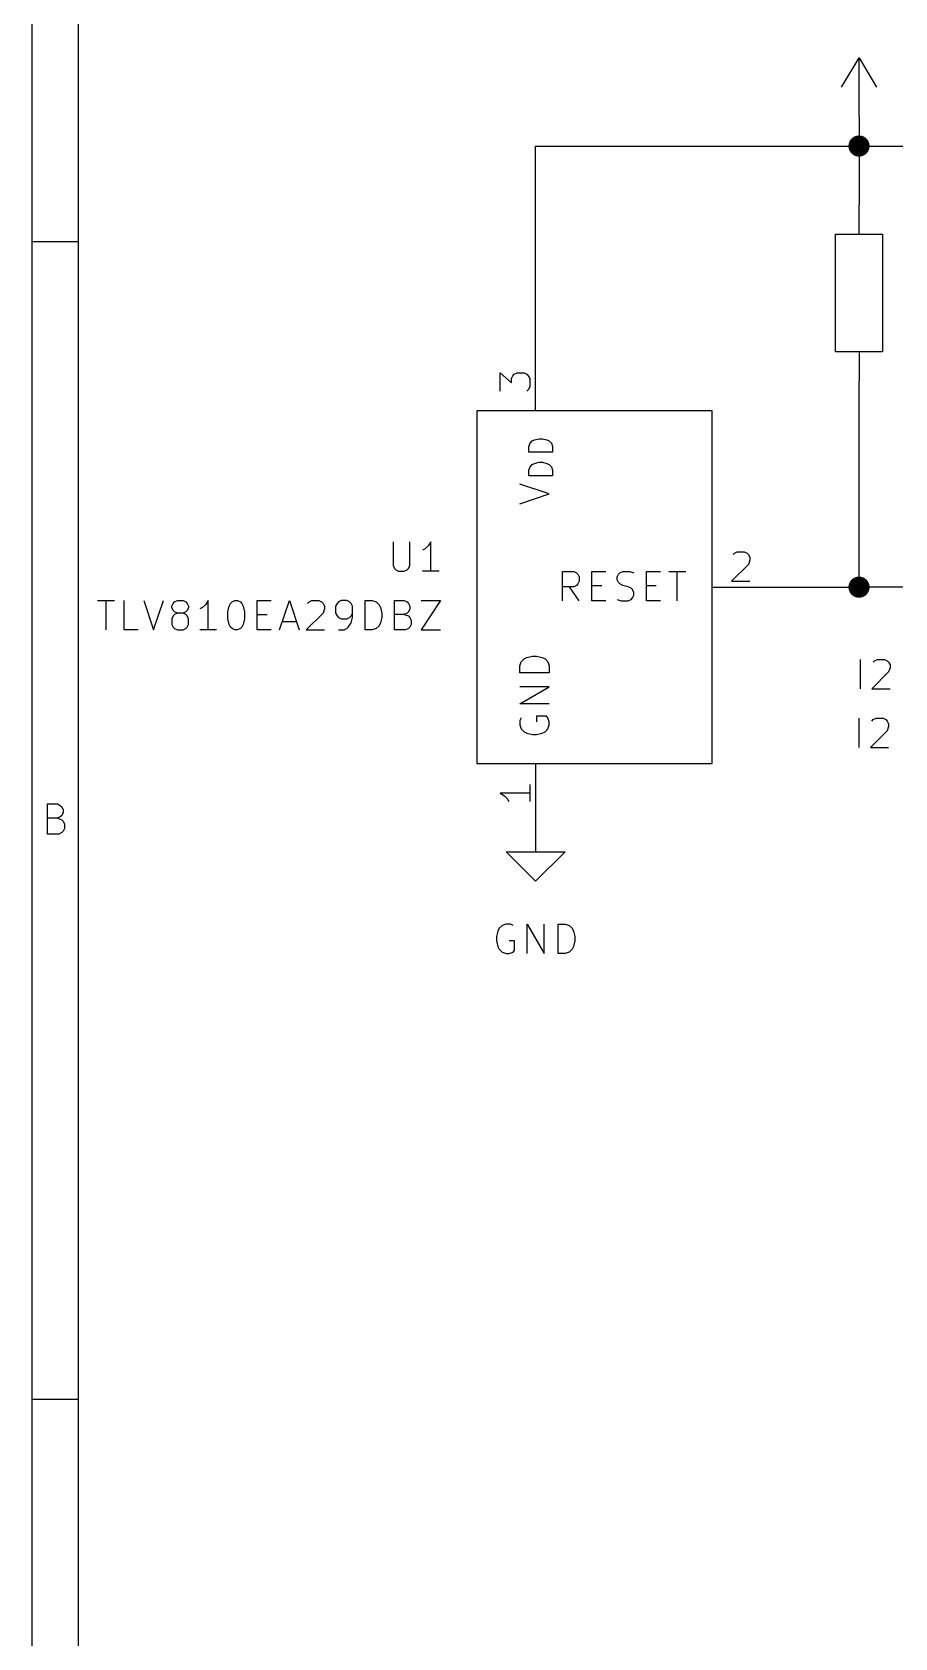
# Model space of a CAD drawing. Extents: x 0.4 to 11.3, y -7.9 to -0.4.
# Drawn here: x 0.394 to 1.861, y -4.736 to -2.006 of the extents above; entities that cross this region are included whole.
import ezdxf

# ---------------------------------------------------------------- set-up
doc = ezdxf.new("R2010")
doc.units = 0
doc.header["$MEASUREMENT"] = 0
for name, color, linetype in [('BROWN2', 54, 'CONTINUOUS'), ('CYAN2', 4, 'CONTINUOUS'), ('GREEN3', 91, 'CONTINUOUS'), ('LYELLOW', 51, 'CONTINUOUS'), ('RED2', 1, 'CONTINUOUS'), ('RED3', 11, 'CONTINUOUS')]:
    doc.layers.add(name, color=color, linetype=linetype)

msp = doc.modelspace()

# ---------------------------------------------------------------- linework, layer by layer
at = {"layer": 'BROWN2', "linetype": 'CONTINUOUS'}
for p, q in [((1.8027, -3.1228), (1.8027, -3.0728)), ((1.8241, -3.0776), (1.8265, -3.0752)), ((1.8265, -3.0752), (1.8312, -3.0728)), ((1.8312, -3.0728), (1.8432, -3.0728)), ((1.8432, -3.0728), (1.8479, -3.0752)), ((1.8479, -3.0752), (1.8503, -3.0776)), ((1.8503, -3.0776), (1.8527, -3.0823)), ((1.8527, -3.0823), (1.8527, -3.0871)), ((1.8503, -3.0942), (1.8217, -3.1228)), ((1.8527, -3.0871), (1.8503, -3.0942)), ((1.8217, -3.1228), (1.8527, -3.1228)), ((1.8003, -3.2228), (1.8003, -3.1728)), ((1.8217, -3.1776), (1.8241, -3.1752)), ((1.8241, -3.1752), (1.8289, -3.1728)), ((1.8289, -3.1728), (1.8408, -3.1728)), ((1.8408, -3.1728), (1.8455, -3.1752)), ((1.8455, -3.1752), (1.8479, -3.1776)), ((1.8479, -3.1776), (1.8503, -3.1823)), ((1.8503, -3.1871), (1.8479, -3.1942)), ((1.8503, -3.1823), (1.8503, -3.1871)), ((1.8479, -3.1942), (1.8193, -3.2228)), ((1.8193, -3.2228), (1.8503, -3.2228))]:
    msp.add_line(p, q, dxfattribs=at)
at = {"layer": 'CYAN2', "linetype": 'CONTINUOUS'}
for p, q in [((1.2406, -2.7052), (1.2444, -2.7014)), ((1.2406, -2.7052), (1.2444, -2.7014)), ((1.2444, -2.7014), (1.2482, -2.6995)), ((1.2444, -2.7014), (1.2482, -2.6995)), ((1.2482, -2.6995), (1.2558, -2.6976)), ((1.2482, -2.6995), (1.2558, -2.6976)), ((1.2558, -2.6976), (1.2615, -2.6976)), ((1.2558, -2.6976), (1.2615, -2.6976)), ((1.2615, -2.6976), (1.2691, -2.6995)), ((1.2615, -2.6976), (1.2691, -2.6995)), ((1.2691, -2.6995), (1.2729, -2.7014)), ((1.2691, -2.6995), (1.2729, -2.7014)), ((1.2729, -2.7014), (1.2768, -2.7052)), ((1.2729, -2.7014), (1.2768, -2.7052)), ((1.2387, -2.7109), (1.2406, -2.7052)), ((1.2387, -2.7109), (1.2406, -2.7052)), ((1.2387, -2.7205), (1.2387, -2.7109)), ((1.2387, -2.7205), (1.2387, -2.7109)), ((1.2787, -2.7205), (1.2387, -2.7205)), ((1.2787, -2.7205), (1.2387, -2.7205)), ((1.2768, -2.7052), (1.2787, -2.7109)), ((1.2768, -2.7052), (1.2787, -2.7109)), ((1.2787, -2.7109), (1.2787, -2.7205)), ((1.2787, -2.7109), (1.2787, -2.7205)), ((1.2387, -2.7509), (1.2406, -2.7452)), ((1.2387, -2.7509), (1.2406, -2.7452)), ((1.2387, -2.7605), (1.2387, -2.7509)), ((1.2387, -2.7605), (1.2387, -2.7509)), ((1.2406, -2.7452), (1.2444, -2.7414)), ((1.2406, -2.7452), (1.2444, -2.7414)), ((1.2444, -2.7414), (1.2482, -2.7395)), ((1.2444, -2.7414), (1.2482, -2.7395)), ((1.2482, -2.7395), (1.2558, -2.7376)), ((1.2482, -2.7395), (1.2558, -2.7376)), ((1.2558, -2.7376), (1.2615, -2.7376)), ((1.2558, -2.7376), (1.2615, -2.7376)), ((1.2615, -2.7376), (1.2691, -2.7395)), ((1.2615, -2.7376), (1.2691, -2.7395)), ((1.2691, -2.7395), (1.2729, -2.7414)), ((1.2691, -2.7395), (1.2729, -2.7414)), ((1.2729, -2.7414), (1.2768, -2.7452)), ((1.2729, -2.7414), (1.2768, -2.7452)), ((1.2768, -2.7452), (1.2787, -2.7509)), ((1.2768, -2.7452), (1.2787, -2.7509)), ((1.2787, -2.7509), (1.2787, -2.7605)), ((1.2787, -2.7509), (1.2787, -2.7605)), ((1.2731, -2.7914), (1.2231, -2.7748)), ((1.2731, -2.7914), (1.2231, -2.7748)), ((1.2787, -2.7605), (1.2387, -2.7605)), ((1.2787, -2.7605), (1.2387, -2.7605)), ((1.2231, -2.8081), (1.2731, -2.7914)), ((1.2231, -2.8081), (1.2731, -2.7914)), ((1.0075, -2.8728), (1.0075, -2.9133)), ((1.0075, -2.8728), (1.0075, -2.9133)), ((1.0361, -2.9133), (1.0361, -2.8728)), ((1.0361, -2.9133), (1.0361, -2.8728)), ((1.0623, -2.8847), (1.0575, -2.8871)), ((1.0623, -2.8847), (1.0575, -2.8871)), ((1.0671, -2.8799), (1.0623, -2.8847)), ((1.0671, -2.8799), (1.0623, -2.8847)), ((1.0718, -2.8728), (1.0671, -2.8799)), ((1.0718, -2.8728), (1.0671, -2.8799)), ((1.0718, -2.9228), (1.0718, -2.8728)), ((1.0718, -2.9228), (1.0718, -2.8728)), ((1.0075, -2.9133), (1.0099, -2.918)), ((1.0075, -2.9133), (1.0099, -2.918)), ((1.0099, -2.918), (1.0123, -2.9204)), ((1.0099, -2.918), (1.0123, -2.9204)), ((1.0123, -2.9204), (1.017, -2.9228)), ((1.0123, -2.9204), (1.017, -2.9228)), ((1.0266, -2.9228), (1.0313, -2.9204)), ((1.0266, -2.9228), (1.0313, -2.9204)), ((1.0313, -2.9204), (1.0337, -2.918)), ((1.0313, -2.9204), (1.0337, -2.918)), ((1.0337, -2.918), (1.0361, -2.9133)), ((1.0337, -2.918), (1.0361, -2.9133)), ((1.017, -2.9228), (1.0266, -2.9228)), ((1.017, -2.9228), (1.0266, -2.9228)), ((1.0861, -2.9228), (1.0575, -2.9228)), ((1.0861, -2.9228), (1.0575, -2.9228)), ((1.2957, -2.9731), (1.2957, -2.9231)), ((1.2957, -2.9231), (1.3148, -2.9231)), ((1.2957, -2.9731), (1.2957, -2.9231)), ((1.2957, -2.9231), (1.3148, -2.9231)), ((1.3148, -2.9231), (1.3195, -2.9255)), ((1.3148, -2.9231), (1.3195, -2.9255)), ((1.3195, -2.9469), (1.3148, -2.9493)), ((1.3195, -2.9469), (1.3148, -2.9493)), ((1.3195, -2.9255), (1.3219, -2.9279)), ((1.3195, -2.9255), (1.3219, -2.9279)), ((1.3219, -2.9446), (1.3195, -2.9469)), ((1.3219, -2.9446), (1.3195, -2.9469)), ((1.3219, -2.9279), (1.3243, -2.9327)), ((1.3219, -2.9279), (1.3243, -2.9327)), ((1.3243, -2.9398), (1.3219, -2.9446)), ((1.3243, -2.9398), (1.3219, -2.9446)), ((1.3243, -2.9327), (1.3243, -2.9398)), ((1.3243, -2.9327), (1.3243, -2.9398)), ((1.3457, -2.9731), (1.3457, -2.9231)), ((1.3457, -2.9231), (1.3695, -2.9231)), ((1.3457, -2.9731), (1.3457, -2.9231)), ((1.3457, -2.9231), (1.3695, -2.9231)), ((1.3457, -2.9469), (1.3624, -2.9469)), ((1.3457, -2.9469), (1.3624, -2.9469)), ((1.3886, -2.9327), (1.391, -2.9279)), ((1.3886, -2.9327), (1.391, -2.9279)), ((1.3886, -2.9374), (1.3886, -2.9327)), ((1.3886, -2.9374), (1.3886, -2.9327)), ((1.391, -2.9422), (1.3886, -2.9374)), ((1.391, -2.9422), (1.3886, -2.9374)), ((1.391, -2.9279), (1.3933, -2.9255)), ((1.391, -2.9279), (1.3933, -2.9255)), ((1.3933, -2.9446), (1.391, -2.9422)), ((1.3933, -2.9446), (1.391, -2.9422)), ((1.3933, -2.9255), (1.3981, -2.9231)), ((1.3933, -2.9255), (1.3981, -2.9231)), ((1.3981, -2.9469), (1.3933, -2.9446)), ((1.3981, -2.9469), (1.3933, -2.9446)), ((1.3981, -2.9231), (1.41, -2.9231)), ((1.3981, -2.9231), (1.41, -2.9231)), ((1.4076, -2.9493), (1.3981, -2.9469)), ((1.4076, -2.9493), (1.3981, -2.9469)), ((1.41, -2.9231), (1.4171, -2.9255)), ((1.41, -2.9231), (1.4171, -2.9255)), ((1.4386, -2.9731), (1.4386, -2.9231)), ((1.4386, -2.9231), (1.4624, -2.9231)), ((1.4386, -2.9731), (1.4386, -2.9231)), ((1.4386, -2.9231), (1.4624, -2.9231)), ((1.4386, -2.9469), (1.4552, -2.9469)), ((1.4386, -2.9469), (1.4552, -2.9469)), ((1.4767, -2.9231), (1.5052, -2.9231)), ((1.4767, -2.9231), (1.5052, -2.9231)), ((1.491, -2.9731), (1.491, -2.9231)), ((1.491, -2.9731), (1.491, -2.9231)), ((0.5051, -2.9728), (0.5337, -2.9728)), ((0.5051, -2.9728), (0.5337, -2.9728)), ((0.5194, -3.0228), (0.5194, -2.9728)), ((0.5194, -3.0228), (0.5194, -2.9728)), ((0.5504, -3.0228), (0.5504, -2.9728)), ((0.5504, -3.0228), (0.5504, -2.9728)), ((0.5837, -2.9728), (0.6004, -3.0228)), ((0.5837, -2.9728), (0.6004, -3.0228)), ((0.6004, -3.0228), (0.6171, -2.9728)), ((0.6004, -3.0228), (0.6171, -2.9728)), ((0.6337, -2.9776), (0.6361, -2.9752)), ((0.6337, -2.9776), (0.6361, -2.9752)), ((0.6361, -2.9752), (0.6409, -2.9728)), ((0.6361, -2.9752), (0.6409, -2.9728)), ((0.6409, -2.9728), (0.6504, -2.9728)), ((0.6409, -2.9728), (0.6504, -2.9728)), ((0.6504, -2.9728), (0.6551, -2.9752)), ((0.6504, -2.9728), (0.6551, -2.9752)), ((0.6551, -2.9752), (0.6575, -2.9776)), ((0.6551, -2.9752), (0.6575, -2.9776)), ((0.6932, -2.9728), (0.6885, -2.9799)), ((0.6932, -2.9728), (0.6885, -2.9799)), ((0.6932, -3.0228), (0.6932, -2.9728)), ((0.6932, -3.0228), (0.6932, -2.9728)), ((0.7313, -2.9776), (0.7337, -2.9752)), ((0.7313, -2.9776), (0.7337, -2.9752)), ((0.7337, -2.9752), (0.7385, -2.9728)), ((0.7337, -2.9752), (0.7385, -2.9728)), ((0.7385, -2.9728), (0.7432, -2.9728)), ((0.7385, -2.9728), (0.7432, -2.9728)), ((0.7432, -2.9728), (0.748, -2.9752)), ((0.7432, -2.9728), (0.748, -2.9752)), ((0.748, -2.9752), (0.7504, -2.9776)), ((0.748, -2.9752), (0.7504, -2.9776)), ((0.7766, -3.0228), (0.7766, -2.9728)), ((0.7766, -2.9728), (0.8004, -2.9728)), ((0.7766, -3.0228), (0.7766, -2.9728)), ((0.7766, -2.9728), (0.8004, -2.9728)), ((0.8147, -3.0228), (0.8313, -2.9728)), ((0.8147, -3.0228), (0.8313, -2.9728)), ((0.8313, -2.9728), (0.848, -3.0228)), ((0.8313, -2.9728), (0.848, -3.0228)), ((0.8623, -2.9776), (0.8647, -2.9752)), ((0.8623, -2.9776), (0.8647, -2.9752)), ((0.8647, -2.9752), (0.8694, -2.9728)), ((0.8647, -2.9752), (0.8694, -2.9728)), ((0.8694, -2.9728), (0.8813, -2.9728)), ((0.8694, -2.9728), (0.8813, -2.9728)), ((0.8813, -2.9728), (0.8861, -2.9752)), ((0.8813, -2.9728), (0.8861, -2.9752)), ((0.8861, -2.9752), (0.8885, -2.9776)), ((0.8861, -2.9752), (0.8885, -2.9776)), ((0.9147, -2.9752), (0.9123, -2.9776)), ((0.9147, -2.9752), (0.9123, -2.9776)), ((0.9194, -2.9728), (0.9147, -2.9752)), ((0.9194, -2.9728), (0.9147, -2.9752)), ((0.929, -2.9728), (0.9194, -2.9728)), ((0.929, -2.9728), (0.9194, -2.9728)), ((0.9337, -2.9752), (0.929, -2.9728)), ((0.9337, -2.9752), (0.929, -2.9728)), ((0.9361, -2.9776), (0.9337, -2.9752)), ((0.9361, -2.9776), (0.9337, -2.9752)), ((0.9599, -3.0228), (0.9599, -2.9728)), ((0.9599, -2.9728), (0.9718, -2.9728)), ((0.9599, -3.0228), (0.9599, -2.9728)), ((0.9599, -2.9728), (0.9718, -2.9728)), ((0.9718, -2.9728), (0.979, -2.9752)), ((0.9718, -2.9728), (0.979, -2.9752)), ((0.979, -2.9752), (0.9837, -2.9799)), ((0.979, -2.9752), (0.9837, -2.9799)), ((1.0099, -3.0228), (1.0099, -2.9728)), ((1.0099, -2.9728), (1.0266, -2.9728)), ((1.0099, -3.0228), (1.0099, -2.9728)), ((1.0099, -2.9728), (1.0266, -2.9728)), ((1.0266, -2.9728), (1.0313, -2.9752)), ((1.0266, -2.9728), (1.0313, -2.9752)), ((1.0313, -2.9752), (1.0337, -2.9776)), ((1.0313, -2.9752), (1.0337, -2.9776)), ((1.0551, -2.9728), (1.0885, -2.9728)), ((1.0885, -2.9728), (1.0551, -3.0228)), ((1.0551, -2.9728), (1.0885, -2.9728)), ((1.0885, -2.9728), (1.0551, -3.0228)), ((1.3148, -2.9493), (1.2957, -2.9493)), ((1.3148, -2.9493), (1.2957, -2.9493)), ((1.3243, -2.9731), (1.3076, -2.9493)), ((1.3243, -2.9731), (1.3076, -2.9493)), ((1.3695, -2.9731), (1.3457, -2.9731)), ((1.3695, -2.9731), (1.3457, -2.9731)), ((1.3886, -2.9708), (1.3957, -2.9731)), ((1.3886, -2.9708), (1.3957, -2.9731)), ((1.3957, -2.9731), (1.4076, -2.9731)), ((1.3957, -2.9731), (1.4076, -2.9731)), ((1.4124, -2.9517), (1.4076, -2.9493)), ((1.4124, -2.9517), (1.4076, -2.9493)), ((1.4076, -2.9731), (1.4124, -2.9708)), ((1.4076, -2.9731), (1.4124, -2.9708)), ((1.4148, -2.9541), (1.4124, -2.9517)), ((1.4148, -2.9541), (1.4124, -2.9517)), ((1.4124, -2.9708), (1.4148, -2.9684)), ((1.4124, -2.9708), (1.4148, -2.9684)), ((1.4171, -2.9588), (1.4148, -2.9541)), ((1.4171, -2.9588), (1.4148, -2.9541)), ((1.4148, -2.9684), (1.4171, -2.9636)), ((1.4148, -2.9684), (1.4171, -2.9636)), ((1.4171, -2.9636), (1.4171, -2.9588)), ((1.4171, -2.9636), (1.4171, -2.9588)), ((1.4624, -2.9731), (1.4386, -2.9731)), ((1.4624, -2.9731), (1.4386, -2.9731)), ((0.6313, -2.9823), (0.6337, -2.9776)), ((0.6313, -2.9823), (0.6337, -2.9776)), ((0.6313, -2.9847), (0.6313, -2.9823)), ((0.6313, -2.9847), (0.6313, -2.9823)), ((0.6337, -2.9895), (0.6313, -2.9847)), ((0.6337, -2.9895), (0.6313, -2.9847)), ((0.6337, -2.999), (0.6313, -3.0038)), ((0.6337, -2.999), (0.6313, -3.0038)), ((0.6361, -2.9918), (0.6337, -2.9895)), ((0.6361, -2.9918), (0.6337, -2.9895)), ((0.6361, -2.9966), (0.6337, -2.999)), ((0.6361, -2.9966), (0.6337, -2.999)), ((0.6409, -2.9942), (0.6361, -2.9918)), ((0.6409, -2.9942), (0.6361, -2.9918)), ((0.6409, -2.9942), (0.6361, -2.9966)), ((0.6409, -2.9942), (0.6361, -2.9966)), ((0.6504, -2.9942), (0.6409, -2.9942)), ((0.6504, -2.9942), (0.6409, -2.9942)), ((0.6551, -2.9918), (0.6504, -2.9942)), ((0.6551, -2.9918), (0.6504, -2.9942)), ((0.6551, -2.9966), (0.6504, -2.9942)), ((0.6551, -2.9966), (0.6504, -2.9942)), ((0.6575, -2.9895), (0.6551, -2.9918)), ((0.6575, -2.9895), (0.6551, -2.9918)), ((0.6575, -2.999), (0.6551, -2.9966)), ((0.6575, -2.999), (0.6551, -2.9966)), ((0.6575, -2.9776), (0.6599, -2.9823)), ((0.6575, -2.9776), (0.6599, -2.9823)), ((0.6599, -2.9847), (0.6575, -2.9895)), ((0.6599, -2.9847), (0.6575, -2.9895)), ((0.6599, -3.0038), (0.6575, -2.999)), ((0.6599, -3.0038), (0.6575, -2.999)), ((0.6599, -2.9823), (0.6599, -2.9847)), ((0.6599, -2.9823), (0.6599, -2.9847)), ((0.6837, -2.9847), (0.679, -2.9871)), ((0.6837, -2.9847), (0.679, -2.9871)), ((0.6885, -2.9799), (0.6837, -2.9847)), ((0.6885, -2.9799), (0.6837, -2.9847)), ((0.7266, -2.9918), (0.729, -2.9823)), ((0.7266, -2.9918), (0.729, -2.9823)), ((0.7266, -3.0038), (0.7266, -2.9918)), ((0.7266, -3.0038), (0.7266, -2.9918)), ((0.729, -2.9823), (0.7313, -2.9776)), ((0.729, -2.9823), (0.7313, -2.9776)), ((0.7504, -2.9776), (0.7528, -2.9823)), ((0.7504, -2.9776), (0.7528, -2.9823)), ((0.7528, -2.9823), (0.7551, -2.9918)), ((0.7528, -2.9823), (0.7551, -2.9918)), ((0.7551, -2.9918), (0.7551, -3.0038)), ((0.7551, -2.9918), (0.7551, -3.0038)), ((0.7766, -2.9966), (0.7932, -2.9966)), ((0.7766, -2.9966), (0.7932, -2.9966)), ((0.8885, -2.9942), (0.8599, -3.0228)), ((0.8885, -2.9942), (0.8599, -3.0228)), ((0.8885, -2.9776), (0.8909, -2.9823)), ((0.8885, -2.9776), (0.8909, -2.9823)), ((0.8909, -2.9871), (0.8885, -2.9942)), ((0.8909, -2.9871), (0.8885, -2.9942)), ((0.8909, -2.9823), (0.8909, -2.9871)), ((0.8909, -2.9823), (0.8909, -2.9871)), ((0.9123, -2.9776), (0.9099, -2.9823)), ((0.9123, -2.9776), (0.9099, -2.9823)), ((0.9099, -2.9823), (0.9099, -2.9942)), ((0.9099, -2.9823), (0.9099, -2.9942)), ((0.9099, -2.9942), (0.9123, -2.999)), ((0.9099, -2.9942), (0.9123, -2.999)), ((0.9123, -2.999), (0.9147, -3.0014)), ((0.9123, -2.999), (0.9147, -3.0014)), ((0.9147, -3.0014), (0.9194, -3.0038)), ((0.9147, -3.0014), (0.9194, -3.0038)), ((0.929, -3.0038), (0.9337, -3.0014)), ((0.929, -3.0038), (0.9337, -3.0014)), ((0.9337, -3.0014), (0.9361, -2.999)), ((0.9337, -3.0014), (0.9361, -2.999)), ((0.9385, -2.9823), (0.9361, -2.9776)), ((0.9385, -2.9823), (0.9361, -2.9776)), ((0.9361, -2.999), (0.9385, -2.9942)), ((0.9361, -2.999), (0.9385, -2.9942)), ((0.9361, -3.0109), (0.9385, -3.0014)), ((0.9361, -3.0109), (0.9385, -3.0014)), ((0.9385, -3.0014), (0.9385, -2.9823)), ((0.9385, -3.0014), (0.9385, -2.9823)), ((0.9837, -2.9799), (0.9861, -2.9847)), ((0.9837, -2.9799), (0.9861, -2.9847)), ((0.9861, -2.9847), (0.9885, -2.9942)), ((0.9861, -2.9847), (0.9885, -2.9942)), ((0.9885, -3.0014), (0.9861, -3.0109)), ((0.9885, -3.0014), (0.9861, -3.0109)), ((0.9885, -2.9942), (0.9885, -3.0014)), ((0.9885, -2.9942), (0.9885, -3.0014)), ((1.0266, -2.9966), (1.0099, -2.9966)), ((1.0266, -2.9966), (1.0099, -2.9966)), ((1.0313, -2.9942), (1.0266, -2.9966)), ((1.0313, -2.9942), (1.0266, -2.9966)), ((1.0266, -2.9966), (1.0337, -2.999)), ((1.0266, -2.9966), (1.0337, -2.999)), ((1.0337, -2.9918), (1.0313, -2.9942)), ((1.0337, -2.9918), (1.0313, -2.9942)), ((1.0337, -2.9776), (1.0361, -2.9823)), ((1.0337, -2.9776), (1.0361, -2.9823)), ((1.0361, -2.9871), (1.0337, -2.9918)), ((1.0361, -2.9871), (1.0337, -2.9918)), ((1.0337, -2.999), (1.0361, -3.0014)), ((1.0337, -2.999), (1.0361, -3.0014)), ((1.0361, -2.9823), (1.0361, -2.9871)), ((1.0361, -2.9823), (1.0361, -2.9871)), ((1.0361, -3.0014), (1.0385, -3.0061)), ((1.0361, -3.0014), (1.0385, -3.0061)), ((0.5742, -3.0228), (0.5504, -3.0228)), ((0.5742, -3.0228), (0.5504, -3.0228)), ((0.6313, -3.0038), (0.6313, -3.0133)), ((0.6313, -3.0038), (0.6313, -3.0133)), ((0.6313, -3.0133), (0.6337, -3.018)), ((0.6313, -3.0133), (0.6337, -3.018)), ((0.6337, -3.018), (0.6361, -3.0204)), ((0.6337, -3.018), (0.6361, -3.0204)), ((0.6361, -3.0204), (0.6409, -3.0228)), ((0.6361, -3.0204), (0.6409, -3.0228)), ((0.6409, -3.0228), (0.6504, -3.0228)), ((0.6409, -3.0228), (0.6504, -3.0228)), ((0.6504, -3.0228), (0.6551, -3.0204)), ((0.6504, -3.0228), (0.6551, -3.0204)), ((0.6551, -3.0204), (0.6575, -3.018)), ((0.6551, -3.0204), (0.6575, -3.018)), ((0.6575, -3.018), (0.6599, -3.0133)), ((0.6575, -3.018), (0.6599, -3.0133)), ((0.6599, -3.0133), (0.6599, -3.0038)), ((0.6599, -3.0133), (0.6599, -3.0038)), ((0.7075, -3.0228), (0.679, -3.0228)), ((0.7075, -3.0228), (0.679, -3.0228)), ((0.729, -3.0133), (0.7266, -3.0038)), ((0.729, -3.0133), (0.7266, -3.0038)), ((0.7313, -3.018), (0.729, -3.0133)), ((0.7313, -3.018), (0.729, -3.0133)), ((0.7337, -3.0204), (0.7313, -3.018)), ((0.7337, -3.0204), (0.7313, -3.018)), ((0.7385, -3.0228), (0.7337, -3.0204)), ((0.7385, -3.0228), (0.7337, -3.0204)), ((0.7432, -3.0228), (0.7385, -3.0228)), ((0.7432, -3.0228), (0.7385, -3.0228)), ((0.748, -3.0204), (0.7432, -3.0228)), ((0.748, -3.0204), (0.7432, -3.0228)), ((0.7504, -3.018), (0.748, -3.0204)), ((0.7504, -3.018), (0.748, -3.0204)), ((0.7528, -3.0133), (0.7504, -3.018)), ((0.7528, -3.0133), (0.7504, -3.018)), ((0.7551, -3.0038), (0.7528, -3.0133)), ((0.7551, -3.0038), (0.7528, -3.0133)), ((0.8004, -3.0228), (0.7766, -3.0228)), ((0.8004, -3.0228), (0.7766, -3.0228)), ((0.8194, -3.0085), (0.8432, -3.0085)), ((0.8194, -3.0085), (0.8432, -3.0085)), ((0.8599, -3.0228), (0.8909, -3.0228)), ((0.8599, -3.0228), (0.8909, -3.0228)), ((0.9147, -3.0228), (0.9242, -3.0228)), ((0.9147, -3.0228), (0.9242, -3.0228)), ((0.9194, -3.0038), (0.929, -3.0038)), ((0.9194, -3.0038), (0.929, -3.0038)), ((0.9242, -3.0228), (0.929, -3.0204)), ((0.9242, -3.0228), (0.929, -3.0204)), ((0.929, -3.0204), (0.9313, -3.018)), ((0.929, -3.0204), (0.9313, -3.018)), ((0.9313, -3.018), (0.9361, -3.0109)), ((0.9313, -3.018), (0.9361, -3.0109)), ((0.9718, -3.0228), (0.9599, -3.0228)), ((0.9718, -3.0228), (0.9599, -3.0228)), ((0.979, -3.0204), (0.9718, -3.0228)), ((0.979, -3.0204), (0.9718, -3.0228)), ((0.9837, -3.0157), (0.979, -3.0204)), ((0.9837, -3.0157), (0.979, -3.0204)), ((0.9861, -3.0109), (0.9837, -3.0157)), ((0.9861, -3.0109), (0.9837, -3.0157)), ((1.029, -3.0228), (1.0099, -3.0228)), ((1.029, -3.0228), (1.0099, -3.0228)), ((1.0337, -3.0204), (1.029, -3.0228)), ((1.0337, -3.0204), (1.029, -3.0228)), ((1.0361, -3.018), (1.0337, -3.0204)), ((1.0361, -3.018), (1.0337, -3.0204)), ((1.0385, -3.0133), (1.0361, -3.018)), ((1.0385, -3.0133), (1.0361, -3.018)), ((1.0385, -3.0061), (1.0385, -3.0133)), ((1.0385, -3.0061), (1.0385, -3.0133)), ((1.0551, -3.0228), (1.0885, -3.0228)), ((1.0551, -3.0228), (1.0885, -3.0228)), ((1.2231, -3.0838), (1.2255, -3.0767)), ((1.2231, -3.0838), (1.2255, -3.0767)), ((1.2231, -3.0957), (1.2231, -3.0838)), ((1.2231, -3.0957), (1.2231, -3.0838)), ((1.2255, -3.0767), (1.2303, -3.0719)), ((1.2255, -3.0767), (1.2303, -3.0719)), ((1.2303, -3.0719), (1.235, -3.0695)), ((1.2303, -3.0719), (1.235, -3.0695)), ((1.235, -3.0695), (1.2446, -3.0671)), ((1.235, -3.0695), (1.2446, -3.0671)), ((1.2446, -3.0671), (1.2517, -3.0671)), ((1.2446, -3.0671), (1.2517, -3.0671)), ((1.2517, -3.0671), (1.2612, -3.0695)), ((1.2517, -3.0671), (1.2612, -3.0695)), ((1.2612, -3.0695), (1.266, -3.0719)), ((1.2612, -3.0695), (1.266, -3.0719)), ((1.266, -3.0719), (1.2708, -3.0767)), ((1.266, -3.0719), (1.2708, -3.0767)), ((1.2708, -3.0767), (1.2731, -3.0838)), ((1.2708, -3.0767), (1.2731, -3.0838)), ((1.2731, -3.0838), (1.2731, -3.0957)), ((1.2731, -3.0838), (1.2731, -3.0957)), ((1.2731, -3.0957), (1.2231, -3.0957)), ((1.2731, -3.0957), (1.2231, -3.0957)), ((1.2231, -3.1481), (1.2731, -3.1195)), ((1.2731, -3.1195), (1.2231, -3.1195)), ((1.2231, -3.1481), (1.2731, -3.1195)), ((1.2731, -3.1195), (1.2231, -3.1195)), ((1.2731, -3.1481), (1.2231, -3.1481)), ((1.2731, -3.1481), (1.2231, -3.1481)), ((1.2255, -3.1719), (1.2231, -3.1767)), ((1.2255, -3.1719), (1.2231, -3.1767)), ((1.2231, -3.1767), (1.2231, -3.1838)), ((1.2231, -3.1767), (1.2231, -3.1838)), ((1.2231, -3.1838), (1.2255, -3.1909)), ((1.2231, -3.1838), (1.2255, -3.1909)), ((1.2255, -3.1909), (1.2303, -3.1957)), ((1.2255, -3.1909), (1.2303, -3.1957)), ((1.2684, -3.1695), (1.2517, -3.1695)), ((1.2517, -3.1695), (1.2517, -3.179)), ((1.2684, -3.1695), (1.2517, -3.1695)), ((1.2517, -3.1695), (1.2517, -3.179)), ((1.266, -3.1957), (1.2708, -3.1909)), ((1.266, -3.1957), (1.2708, -3.1909)), ((1.2708, -3.1719), (1.2684, -3.1695)), ((1.2708, -3.1719), (1.2684, -3.1695)), ((1.2731, -3.179), (1.2708, -3.1719)), ((1.2731, -3.179), (1.2708, -3.1719)), ((1.2708, -3.1909), (1.2731, -3.1838)), ((1.2708, -3.1909), (1.2731, -3.1838)), ((1.2731, -3.1838), (1.2731, -3.179)), ((1.2731, -3.1838), (1.2731, -3.179)), ((1.2303, -3.1957), (1.235, -3.1981)), ((1.2303, -3.1957), (1.235, -3.1981)), ((1.235, -3.1981), (1.2446, -3.2005)), ((1.235, -3.1981), (1.2446, -3.2005)), ((1.2446, -3.2005), (1.2517, -3.2005)), ((1.2446, -3.2005), (1.2517, -3.2005)), ((1.2517, -3.2005), (1.2612, -3.1981)), ((1.2517, -3.2005), (1.2612, -3.1981)), ((1.2612, -3.1981), (1.266, -3.1957)), ((1.2612, -3.1981), (1.266, -3.1957)), ((1.1857, -3.5347), (1.1833, -3.5442)), ((1.1857, -3.5347), (1.1833, -3.5442)), ((1.1833, -3.5442), (1.1833, -3.5514)), ((1.1833, -3.5442), (1.1833, -3.5514)), ((1.1881, -3.5299), (1.1857, -3.5347)), ((1.1881, -3.5299), (1.1857, -3.5347)), ((1.1929, -3.5252), (1.1881, -3.5299)), ((1.1929, -3.5252), (1.1881, -3.5299)), ((1.2, -3.5228), (1.1929, -3.5252)), ((1.2, -3.5228), (1.1929, -3.5252)), ((1.2071, -3.5228), (1.2, -3.5228)), ((1.2071, -3.5228), (1.2, -3.5228)), ((1.2119, -3.5252), (1.2071, -3.5228)), ((1.2119, -3.5252), (1.2071, -3.5228)), ((1.2357, -3.5728), (1.2357, -3.5228)), ((1.2357, -3.5228), (1.2643, -3.5728)), ((1.2357, -3.5728), (1.2357, -3.5228)), ((1.2357, -3.5228), (1.2643, -3.5728)), ((1.2643, -3.5728), (1.2643, -3.5228)), ((1.2643, -3.5728), (1.2643, -3.5228)), ((1.2881, -3.5728), (1.2881, -3.5228)), ((1.2881, -3.5228), (1.3, -3.5228)), ((1.2881, -3.5728), (1.2881, -3.5228)), ((1.2881, -3.5228), (1.3, -3.5228)), ((1.3, -3.5228), (1.3071, -3.5252)), ((1.3, -3.5228), (1.3071, -3.5252)), ((1.3071, -3.5252), (1.3119, -3.5299)), ((1.3071, -3.5252), (1.3119, -3.5299)), ((1.3119, -3.5299), (1.3143, -3.5347)), ((1.3119, -3.5299), (1.3143, -3.5347)), ((1.3143, -3.5347), (1.3167, -3.5442)), ((1.3143, -3.5347), (1.3167, -3.5442)), ((1.3167, -3.5442), (1.3167, -3.5514)), ((1.3167, -3.5442), (1.3167, -3.5514)), ((1.1833, -3.5514), (1.1857, -3.5609)), ((1.1833, -3.5514), (1.1857, -3.5609)), ((1.1857, -3.5609), (1.1881, -3.5657)), ((1.1857, -3.5609), (1.1881, -3.5657)), ((1.1881, -3.5657), (1.1929, -3.5704)), ((1.1881, -3.5657), (1.1929, -3.5704)), ((1.1929, -3.5704), (1.2, -3.5728)), ((1.1929, -3.5704), (1.2, -3.5728)), ((1.2, -3.5728), (1.2048, -3.5728)), ((1.2, -3.5728), (1.2048, -3.5728)), ((1.2143, -3.5514), (1.2048, -3.5514)), ((1.2143, -3.5514), (1.2048, -3.5514)), ((1.2048, -3.5728), (1.2119, -3.5704)), ((1.2048, -3.5728), (1.2119, -3.5704)), ((1.2119, -3.5704), (1.2143, -3.568)), ((1.2119, -3.5704), (1.2143, -3.568)), ((1.2143, -3.568), (1.2143, -3.5514)), ((1.2143, -3.568), (1.2143, -3.5514)), ((1.3, -3.5728), (1.2881, -3.5728)), ((1.3, -3.5728), (1.2881, -3.5728)), ((1.3071, -3.5704), (1.3, -3.5728)), ((1.3071, -3.5704), (1.3, -3.5728)), ((1.3119, -3.5657), (1.3071, -3.5704)), ((1.3119, -3.5657), (1.3071, -3.5704)), ((1.3143, -3.5609), (1.3119, -3.5657)), ((1.3143, -3.5609), (1.3119, -3.5657)), ((1.3167, -3.5514), (1.3143, -3.5609)), ((1.3167, -3.5514), (1.3143, -3.5609))]:
    msp.add_line(p, q, dxfattribs=at)
at = {"layer": 'GREEN3', "linetype": 'CONTINUOUS'}
for p, q in [((1.8, -2.15), (1.8, -2.2)), ((1.25, -2.2), (1.8, -2.2)), ((1.25, -2.55), (1.25, -2.2)), ((1.8, -2.2), (3.2, -2.2)), ((1.8, -2.2), (1.8, -2.3)), ((1.8, -2.95), (1.8, -2.6)), ((1.65, -2.95), (1.8, -2.95)), ((2.15, -2.95), (1.8, -2.95))]:
    msp.add_line(p, q, dxfattribs=at)
at = {"layer": 'GREEN3', "const_width": 0.018}
for points in [[(1.791, -2.2, 1), (1.809, -2.2, 1)], [(1.791, -2.95, 1), (1.809, -2.95, 1)]]:
    msp.add_lwpolyline(points, format="xyb", close=True, dxfattribs=at)
at = {"layer": 'LYELLOW', "linetype": 'CONTINUOUS'}
for p, q in [((1.15, -2.65), (1.15, -3.25)), ((1.55, -2.65), (1.15, -2.65)), ((1.55, -3.25), (1.55, -2.65)), ((1.15, -3.25), (1.55, -3.25))]:
    msp.add_line(p, q, dxfattribs=at)
at = {"layer": 'RED2', "linetype": 'CONTINUOUS'}
for p, q in [((0.3937, -7.8743), (0.3937, -0.3937)), ((0.4724, -7.7956), (0.4724, -0.4724)), ((1.77, -2.1), (1.8, -2.05)), ((1.8, -2.15), (1.8, -2.05)), ((1.8, -2.05), (1.83, -2.1)), ((1.8, -2.35), (1.8, -2.3)), ((0.3937, -2.3622), (0.4724, -2.3622)), ((1.76, -2.55), (1.76, -2.35)), ((1.76, -2.35), (1.84, -2.35)), ((1.84, -2.35), (1.84, -2.55)), ((1.25, -2.65), (1.25, -2.55)), ((1.25, -2.65), (1.25, -2.55)), ((1.84, -2.55), (1.76, -2.55)), ((1.8, -2.55), (1.8, -2.6)), ((1.15, -2.65), (1.15, -3.25)), ((1.55, -2.65), (1.15, -2.65)), ((1.55, -3.25), (1.55, -2.65)), ((1.55, -2.95), (1.65, -2.95)), ((1.55, -2.95), (1.65, -2.95)), ((1.15, -3.25), (1.55, -3.25)), ((1.25, -3.25), (1.25, -3.35)), ((1.25, -3.25), (1.25, -3.35)), ((0.4197, -3.3698), (0.4197, -3.3186)), ((0.4197, -3.3186), (0.4367, -3.3186)), ((0.4367, -3.3186), (0.4416, -3.3211)), ((0.4416, -3.3211), (0.444, -3.3235)), ((0.444, -3.3235), (0.4465, -3.3284)), ((0.4465, -3.3284), (0.4465, -3.3333)), ((0.4367, -3.343), (0.4197, -3.343)), ((0.4416, -3.3406), (0.4367, -3.343)), ((0.4367, -3.343), (0.444, -3.3455)), ((0.444, -3.3381), (0.4416, -3.3406)), ((0.4465, -3.3333), (0.444, -3.3381)), ((0.444, -3.3455), (0.4465, -3.3479)), ((0.4465, -3.3479), (0.4489, -3.3528)), ((0.4489, -3.3528), (0.4489, -3.3601)), ((1.25, -3.35), (1.25, -3.4)), ((0.4392, -3.3698), (0.4197, -3.3698)), ((0.444, -3.3674), (0.4392, -3.3698)), ((0.4465, -3.365), (0.444, -3.3674)), ((0.4489, -3.3601), (0.4465, -3.365)), ((1.25, -3.45), (1.2, -3.4)), ((1.2, -3.4), (1.25, -3.4)), ((1.25, -3.4), (1.3, -3.4)), ((1.3, -3.4), (1.25, -3.45)), ((0.3937, -4.3307), (0.4724, -4.3307))]:
    msp.add_line(p, q, dxfattribs=at)
at = {"layer": 'RED3', "linetype": 'CONTINUOUS'}
for p, q in [((1.1899, -2.6167), (1.1899, -2.5857)), ((1.1899, -2.5857), (1.2089, -2.6024)), ((1.1899, -2.6167), (1.1899, -2.5857)), ((1.1899, -2.5857), (1.2089, -2.6024)), ((1.2089, -2.5952), (1.2113, -2.5905)), ((1.2089, -2.5952), (1.2113, -2.5905)), ((1.2113, -2.5905), (1.2137, -2.5881)), ((1.2113, -2.5905), (1.2137, -2.5881)), ((1.2137, -2.5881), (1.2184, -2.5857)), ((1.2137, -2.5881), (1.2184, -2.5857)), ((1.2184, -2.5857), (1.2304, -2.5857)), ((1.2184, -2.5857), (1.2304, -2.5857)), ((1.2304, -2.5857), (1.2351, -2.5881)), ((1.2304, -2.5857), (1.2351, -2.5881)), ((1.2351, -2.5881), (1.2375, -2.5905)), ((1.2351, -2.5881), (1.2375, -2.5905)), ((1.2375, -2.5905), (1.2399, -2.5952)), ((1.2375, -2.5905), (1.2399, -2.5952)), ((1.2089, -2.6024), (1.2089, -2.5952)), ((1.2089, -2.6024), (1.2089, -2.5952)), ((1.2375, -2.6143), (1.2351, -2.6167)), ((1.2375, -2.6143), (1.2351, -2.6167)), ((1.2399, -2.6095), (1.2375, -2.6143)), ((1.2399, -2.6095), (1.2375, -2.6143)), ((1.2399, -2.5952), (1.2399, -2.6095)), ((1.2399, -2.5952), (1.2399, -2.6095)), ((1.5857, -2.8946), (1.5881, -2.8923)), ((1.5857, -2.8946), (1.5881, -2.8923)), ((1.5881, -2.8923), (1.5929, -2.8899)), ((1.5881, -2.8923), (1.5929, -2.8899)), ((1.5929, -2.8899), (1.6048, -2.8899)), ((1.5929, -2.8899), (1.6048, -2.8899)), ((1.6048, -2.8899), (1.6095, -2.8923)), ((1.6048, -2.8899), (1.6095, -2.8923)), ((1.6095, -2.8923), (1.6119, -2.8946)), ((1.6095, -2.8923), (1.6119, -2.8946)), ((1.6119, -2.9113), (1.5833, -2.9399)), ((1.6119, -2.9113), (1.5833, -2.9399)), ((1.6119, -2.8946), (1.6143, -2.8994)), ((1.6119, -2.8946), (1.6143, -2.8994)), ((1.6143, -2.9042), (1.6119, -2.9113)), ((1.6143, -2.9042), (1.6119, -2.9113)), ((1.6143, -2.8994), (1.6143, -2.9042)), ((1.6143, -2.8994), (1.6143, -2.9042)), ((1.5833, -2.9399), (1.6143, -2.9399)), ((1.5833, -2.9399), (1.6143, -2.9399)), ((1.2399, -3.3), (1.1899, -3.3)), ((1.1899, -3.3), (1.197, -3.3048)), ((1.2399, -3.3), (1.1899, -3.3)), ((1.1899, -3.3), (1.197, -3.3048)), ((1.2399, -3.2857), (1.2399, -3.3143)), ((1.2399, -3.2857), (1.2399, -3.3143)), ((1.197, -3.3048), (1.2018, -3.3095)), ((1.197, -3.3048), (1.2018, -3.3095)), ((1.2018, -3.3095), (1.2042, -3.3143)), ((1.2018, -3.3095), (1.2042, -3.3143))]:
    msp.add_line(p, q, dxfattribs=at)

doc.saveas('drawing.dxf')
